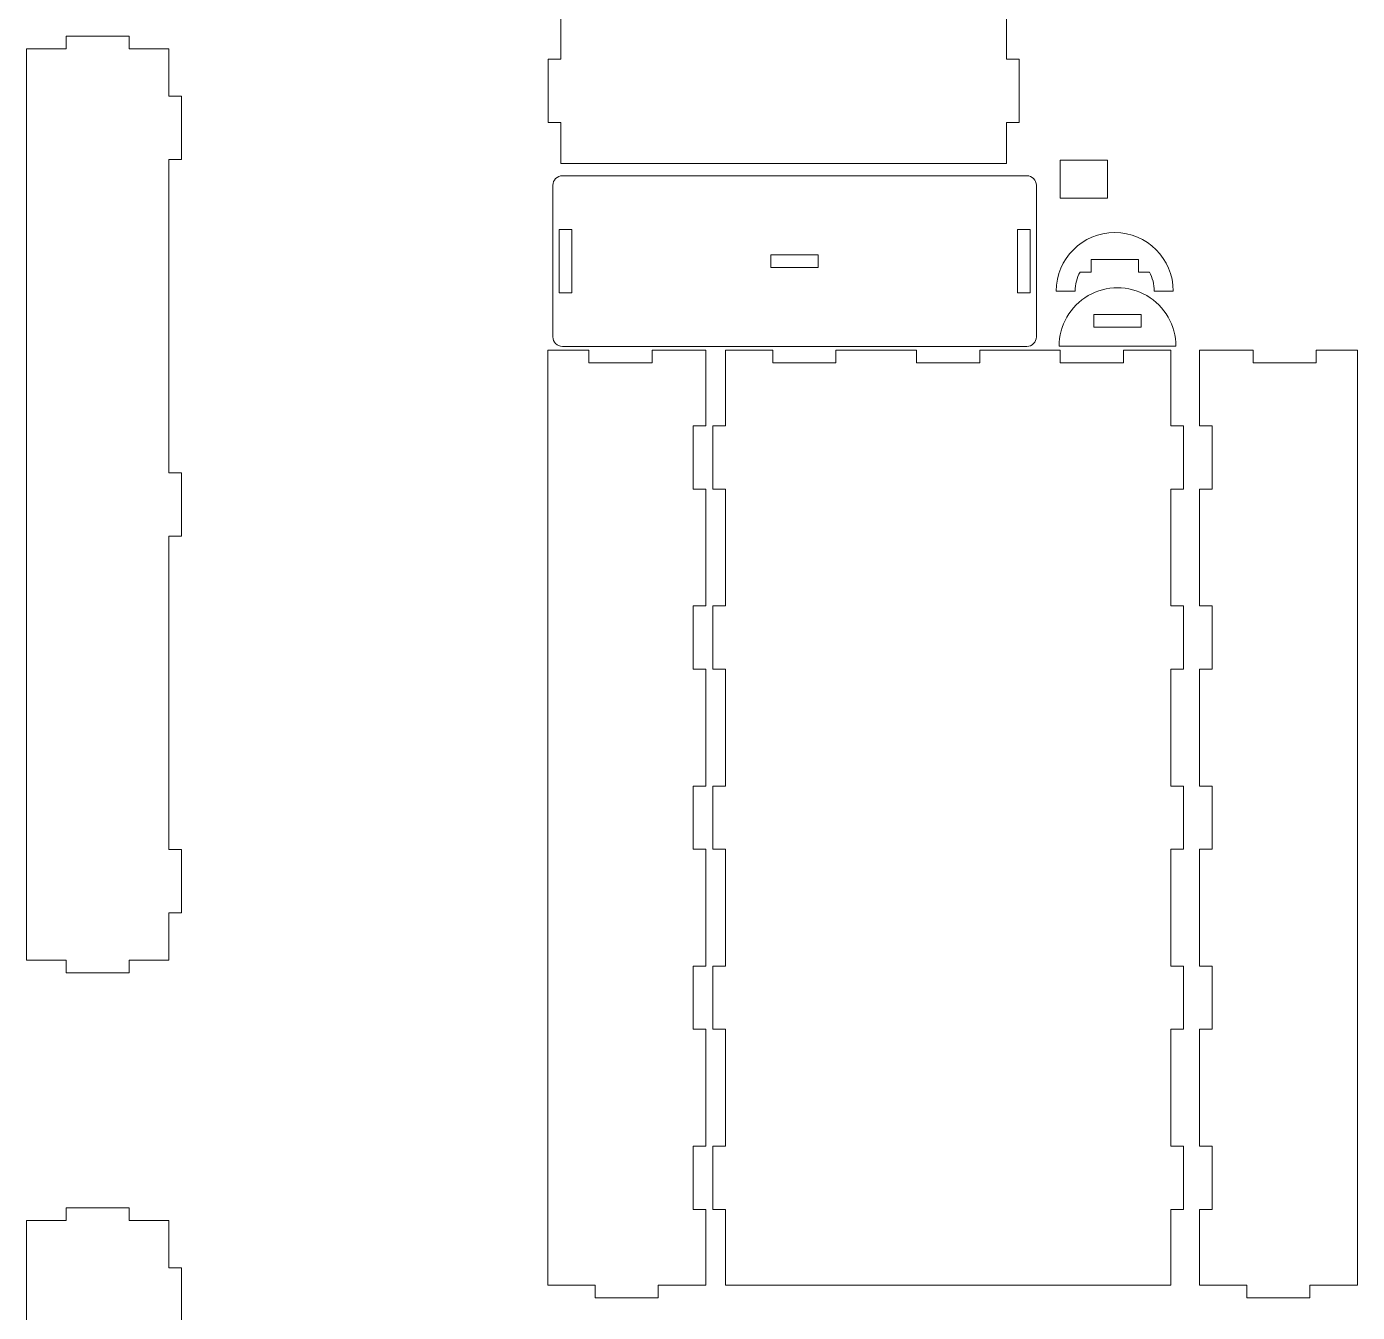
# Model space of a CAD drawing. Header units: millimetres. Extents: x -788 to 788, y -1290 to 1290.
# Drawn here: x 353 to 774.1, y -876.4 to -469.4 of the extents above; entities that cross this region are included whole.
import ezdxf

# ---------------------------------------------------------------- set-up
doc = ezdxf.new("R2010")
doc.units = ezdxf.units.MM
doc.header["$MEASUREMENT"] = 0
doc.layers.add('Camada 1', color=7, linetype='Continuous')

msp = doc.modelspace()

# ---------------------------------------------------------------- linework, layer by layer
at = {"layer": 'Camada 1', "color": 250, "lineweight": 20}
for points, knots in [([(602.5569, -462.7964), (602.5569, -462.7964), (582.5569, -462.7964), (582.5569, -462.7964), (582.5569, -462.7964), (582.5569, -462.7964), (582.5569, -466.7964), (582.5569, -466.7964), (582.5569, -466.7964), (582.5569, -466.7964), (557.0569, -466.7964), (557.0569, -466.7964), (557.0569, -466.7964), (557.0569, -466.7964), (557.0569, -462.7964), (557.0569, -462.7964), (557.0569, -462.7964), (557.0569, -462.7964), (537.0569, -462.7964), (537.0569, -462.7964), (537.0569, -462.7964), (537.0569, -462.7964), (537.0569, -466.7964), (537.0569, -466.7964), (537.0569, -466.7964), (537.0569, -466.7964), (522.0569, -466.7964), (522.0569, -466.7964), (522.0569, -466.7964), (522.0569, -466.7964), (522.0569, -479.7964), (522.0569, -479.7964), (522.0569, -479.7964), (522.0569, -479.7964), (518.0569, -479.7964), (518.0569, -479.7964), (518.0569, -479.7964), (518.0569, -479.7964), (518.0569, -499.7964), (518.0569, -499.7964), (518.0569, -499.7964), (518.0569, -499.7964), (522.0569, -499.7964), (522.0569, -499.7964), (522.0569, -499.7964), (522.0569, -499.7964), (522.0569, -512.7964), (522.0569, -512.7964), (522.0569, -512.7964), (522.0569, -512.7964), (663.0569, -512.7964), (663.0569, -512.7964), (663.0569, -512.7964), (663.0569, -512.7964), (663.0569, -499.7964), (663.0569, -499.7964), (663.0569, -499.7964), (663.0569, -499.7964), (667.0569, -499.7964), (667.0569, -499.7964), (667.0569, -499.7964), (667.0569, -499.7964), (667.0569, -479.7964), (667.0569, -479.7964), (667.0569, -479.7964), (667.0569, -479.7964), (663.0569, -479.7964), (663.0569, -479.7964), (663.0569, -479.7964), (663.0569, -479.7964), (663.0569, -466.7964), (663.0569, -466.7964), (663.0569, -466.7964), (663.0569, -466.7964), (648.0569, -466.7964), (648.0569, -466.7964), (648.0569, -466.7964), (648.0569, -466.7964), (648.0569, -462.7964), (648.0569, -462.7964), (648.0569, -462.7964), (648.0569, -462.7964), (628.0569, -462.7964), (628.0569, -462.7964), (628.0569, -462.7964), (628.0569, -462.7964), (628.0569, -466.7964), (628.0569, -466.7964), (628.0569, -466.7964), (628.0569, -466.7964), (602.5569, -466.7964), (602.5569, -466.7964), (602.5569, -466.7964), (602.5569, -466.7964), (602.5569, -462.7964), (602.5569, -462.7964)], [0, 0, 0, 0, 0.04, 0.04, 0.04, 0.04, 0.08, 0.08, 0.08, 0.08, 0.12, 0.12, 0.12, 0.12, 0.16, 0.16, 0.16, 0.16, 0.2, 0.2, 0.2, 0.2, 0.24, 0.24, 0.24, 0.24, 0.28, 0.28, 0.28, 0.28, 0.32, 0.32, 0.32, 0.32, 0.36, 0.36, 0.36, 0.36, 0.4, 0.4, 0.4, 0.4, 0.44, 0.44, 0.44, 0.44, 0.48, 0.48, 0.48, 0.48, 0.52, 0.52, 0.52, 0.52, 0.56, 0.56, 0.56, 0.56, 0.6, 0.6, 0.6, 0.6, 0.64, 0.64, 0.64, 0.64, 0.68, 0.68, 0.68, 0.68, 0.72, 0.72, 0.72, 0.72, 0.76, 0.76, 0.76, 0.76, 0.8, 0.8, 0.8, 0.8, 0.84, 0.84, 0.84, 0.84, 0.88, 0.88, 0.88, 0.88, 0.92, 0.92, 0.92, 0.92, 1, 1, 1, 1]), ([(353.0156, -764.9733), (353.0156, -764.9733), (353.0156, -476.4733), (353.0156, -476.4733), (353.0156, -476.4733), (353.0156, -476.4733), (365.5156, -476.4733), (365.5156, -476.4733), (365.5156, -476.4733), (365.5156, -476.4733), (365.5156, -472.4733), (365.5156, -472.4733), (365.5156, -472.4733), (365.5156, -472.4733), (385.5156, -472.4733), (385.5156, -472.4733), (385.5156, -472.4733), (385.5156, -472.4733), (385.5156, -476.4733), (385.5156, -476.4733), (385.5156, -476.4733), (385.5156, -476.4733), (398.0156, -476.4733), (398.0156, -476.4733), (398.0156, -476.4733), (398.0156, -476.4733), (398.0156, -491.4733), (398.0156, -491.4733), (398.0156, -491.4733), (398.0156, -491.4733), (402.0156, -491.4733), (402.0156, -491.4733), (402.0156, -491.4733), (402.0156, -491.4733), (402.0156, -511.4733), (402.0156, -511.4733), (402.0156, -511.4733), (402.0156, -511.4733), (398.0156, -511.4733), (398.0156, -511.4733), (398.0156, -511.4733), (398.0156, -511.4733), (398.0156, -610.7233), (398.0156, -610.7233), (398.0156, -610.7233), (398.0156, -610.7233), (402.0156, -610.7233), (402.0156, -610.7233), (402.0156, -610.7233), (402.0156, -610.7233), (402.0156, -630.7233), (402.0156, -630.7233), (402.0156, -630.7233), (402.0156, -630.7233), (398.0156, -630.7233), (398.0156, -630.7233), (398.0156, -630.7233), (398.0156, -630.7233), (398.0156, -729.9733), (398.0156, -729.9733), (398.0156, -729.9733), (398.0156, -729.9733), (402.0156, -729.9733), (402.0156, -729.9733), (402.0156, -729.9733), (402.0156, -729.9733), (402.0156, -749.9733), (402.0156, -749.9733), (402.0156, -749.9733), (402.0156, -749.9733), (398.0156, -749.9733), (398.0156, -749.9733), (398.0156, -749.9733), (398.0156, -749.9733), (398.0156, -764.9733), (398.0156, -764.9733), (398.0156, -764.9733), (398.0156, -764.9733), (385.5156, -764.9733), (385.5156, -764.9733), (385.5156, -764.9733), (385.5156, -764.9733), (385.5156, -768.9733), (385.5156, -768.9733), (385.5156, -768.9733), (385.5156, -768.9733), (365.5156, -768.9733), (365.5156, -768.9733), (365.5156, -768.9733), (365.5156, -768.9733), (365.5156, -764.9733), (365.5156, -764.9733), (365.5156, -764.9733), (365.5156, -764.9733), (353.0156, -764.9733), (353.0156, -764.9733)], [0, 0, 0, 0, 0.04, 0.04, 0.04, 0.04, 0.08, 0.08, 0.08, 0.08, 0.12, 0.12, 0.12, 0.12, 0.16, 0.16, 0.16, 0.16, 0.2, 0.2, 0.2, 0.2, 0.24, 0.24, 0.24, 0.24, 0.28, 0.28, 0.28, 0.28, 0.32, 0.32, 0.32, 0.32, 0.36, 0.36, 0.36, 0.36, 0.4, 0.4, 0.4, 0.4, 0.44, 0.44, 0.44, 0.44, 0.48, 0.48, 0.48, 0.48, 0.52, 0.52, 0.52, 0.52, 0.56, 0.56, 0.56, 0.56, 0.6, 0.6, 0.6, 0.6, 0.64, 0.64, 0.64, 0.64, 0.68, 0.68, 0.68, 0.68, 0.72, 0.72, 0.72, 0.72, 0.76, 0.76, 0.76, 0.76, 0.8, 0.8, 0.8, 0.8, 0.84, 0.84, 0.84, 0.84, 0.88, 0.88, 0.88, 0.88, 0.92, 0.92, 0.92, 0.92, 1, 1, 1, 1]), ([(695.0238, -523.7546), (695.0238, -523.7546), (695.0238, -511.7546), (695.0238, -511.7546), (695.0238, -511.7546), (695.0238, -511.7546), (680.0238, -511.7546), (680.0238, -511.7546), (680.0238, -511.7546), (680.0238, -511.7546), (680.0238, -523.7546), (680.0238, -523.7546), (680.0238, -523.7546), (680.0238, -523.7546), (695.0238, -523.7546), (695.0238, -523.7546)], [0, 0, 0, 0, 0.2, 0.2, 0.2, 0.2, 0.4, 0.4, 0.4, 0.4, 0.6, 0.6, 0.6, 0.6, 1, 1, 1, 1]), ([(669.5439, -516.6703), (669.5439, -516.6703), (522.5439, -516.6703), (522.5439, -516.6703), (522.5439, -516.6703), (521.7483, -516.6703), (520.9852, -516.9864), (520.4226, -517.549), (520.4226, -517.549), (519.86, -518.1116), (519.5439, -518.8747), (519.5439, -519.6703), (519.5439, -519.6703), (519.5439, -519.6703), (519.5439, -567.6703), (519.5439, -567.6703), (519.5439, -567.6703), (519.5439, -569.3271), (520.887, -570.6703), (522.5439, -570.6703), (522.5439, -570.6703), (522.5439, -570.6703), (669.5439, -570.6703), (669.5439, -570.6703), (669.5439, -570.6703), (670.3395, -570.6703), (671.1026, -570.3542), (671.6652, -569.7916), (671.6652, -569.7916), (672.2278, -569.229), (672.5439, -568.4659), (672.5439, -567.6703), (672.5439, -567.6703), (672.5439, -567.6703), (672.5439, -519.6703), (672.5439, -519.6703), (672.5439, -519.6703), (672.5439, -518.8747), (672.2278, -518.1116), (671.6652, -517.549), (671.6652, -517.549), (671.1026, -516.9864), (670.3395, -516.6703), (669.5439, -516.6703)], [0, 0, 0, 0, 0.08333333, 0.08333333, 0.08333333, 0.08333333, 0.16666667, 0.16666667, 0.16666667, 0.16666667, 0.25, 0.25, 0.25, 0.25, 0.33333333, 0.33333333, 0.33333333, 0.33333333, 0.41666667, 0.41666667, 0.41666667, 0.41666667, 0.5, 0.5, 0.5, 0.5, 0.58333333, 0.58333333, 0.58333333, 0.58333333, 0.66666667, 0.66666667, 0.66666667, 0.66666667, 0.75, 0.75, 0.75, 0.75, 0.83333333, 0.83333333, 0.83333333, 0.83333333, 1, 1, 1, 1]), ([(525.5439, -533.6703), (525.5439, -533.6703), (525.5439, -553.6703), (525.5439, -553.6703), (525.5439, -553.6703), (525.5439, -553.6703), (521.5439, -553.6703), (521.5439, -553.6703), (521.5439, -553.6703), (521.5439, -553.6703), (521.5439, -533.6703), (521.5439, -533.6703), (521.5439, -533.6703), (521.5439, -533.6703), (525.5439, -533.6703), (525.5439, -533.6703)], [0, 0, 0, 0, 0.2, 0.2, 0.2, 0.2, 0.4, 0.4, 0.4, 0.4, 0.6, 0.6, 0.6, 0.6, 1, 1, 1, 1]), ([(666.5439, -553.6703), (666.5439, -553.6703), (666.5439, -533.6703), (666.5439, -533.6703), (666.5439, -533.6703), (666.5439, -533.6703), (670.5439, -533.6703), (670.5439, -533.6703), (670.5439, -533.6703), (670.5439, -533.6703), (670.5439, -553.6703), (670.5439, -553.6703), (670.5439, -553.6703), (670.5439, -553.6703), (666.5439, -553.6703), (666.5439, -553.6703)], [0, 0, 0, 0, 0.2, 0.2, 0.2, 0.2, 0.4, 0.4, 0.4, 0.4, 0.6, 0.6, 0.6, 0.6, 1, 1, 1, 1]), ([(715.8393, -553.1498), (715.8393, -542.9326), (707.5566, -534.6499), (697.3393, -534.6499), (697.3393, -534.6499), (687.1222, -534.6499), (678.8395, -542.9325), (678.8394, -553.1498), (678.8394, -553.1498), (678.8394, -553.1498), (684.8394, -553.1498), (684.8394, -553.1498), (684.8394, -553.1498), (684.8394, -551.0528), (685.367, -548.9895), (686.3735, -547.1498), (686.3735, -547.1498), (686.3735, -547.1498), (689.8394, -547.1498), (689.8394, -547.1498), (689.8394, -547.1498), (689.8394, -547.1498), (689.8394, -543.1498), (689.8394, -543.1498), (689.8394, -543.1498), (689.8394, -543.1498), (704.8393, -543.1498), (704.8393, -543.1498), (704.8393, -543.1498), (704.8393, -543.1498), (704.8393, -547.1498), (704.8393, -547.1498), (704.8393, -547.1498), (704.8393, -547.1498), (708.3052, -547.1498), (708.3052, -547.1498), (708.3052, -547.1498), (709.3117, -548.9895), (709.8393, -551.0528), (709.8393, -553.1498), (709.8393, -553.1498), (709.8393, -553.1498), (715.8393, -553.1498), (715.8393, -553.1498)], [0, 0, 0, 0, 0.08333333, 0.08333333, 0.08333333, 0.08333333, 0.16666667, 0.16666667, 0.16666667, 0.16666667, 0.25, 0.25, 0.25, 0.25, 0.33333333, 0.33333333, 0.33333333, 0.33333333, 0.41666667, 0.41666667, 0.41666667, 0.41666667, 0.5, 0.5, 0.5, 0.5, 0.58333333, 0.58333333, 0.58333333, 0.58333333, 0.66666667, 0.66666667, 0.66666667, 0.66666667, 0.75, 0.75, 0.75, 0.75, 0.83333333, 0.83333333, 0.83333333, 0.83333333, 1, 1, 1, 1]), ([(588.5439, -541.6703), (588.5439, -541.6703), (603.5439, -541.6703), (603.5439, -541.6703), (603.5439, -541.6703), (603.5439, -541.6703), (603.5439, -545.6703), (603.5439, -545.6703), (603.5439, -545.6703), (603.5439, -545.6703), (588.5439, -545.6703), (588.5439, -545.6703), (588.5439, -545.6703), (588.5439, -545.6703), (588.5439, -541.6703), (588.5439, -541.6703)], [0, 0, 0, 0, 0.2, 0.2, 0.2, 0.2, 0.4, 0.4, 0.4, 0.4, 0.6, 0.6, 0.6, 0.6, 1, 1, 1, 1]), ([(707.4598, -554.5993), (713.1837, -557.904), (716.7098, -564.0114), (716.7098, -570.6207), (716.7098, -570.6207), (716.7098, -570.6207), (679.7099, -570.6207), (679.7099, -570.6207), (679.7099, -570.6207), (679.7099, -564.0114), (683.236, -557.904), (688.9599, -554.5993), (688.9599, -554.5993), (694.6837, -551.2946), (701.7359, -551.2946), (707.4598, -554.5993)], [0, 0, 0, 0, 0.2, 0.2, 0.2, 0.2, 0.4, 0.4, 0.4, 0.4, 0.6, 0.6, 0.6, 0.6, 1, 1, 1, 1]), ([(705.7098, -564.6208), (705.7098, -564.6208), (705.7098, -560.6208), (705.7098, -560.6208), (705.7098, -560.6208), (705.7098, -560.6208), (690.7099, -560.6208), (690.7099, -560.6208), (690.7099, -560.6208), (690.7099, -560.6208), (690.7099, -564.6208), (690.7099, -564.6208), (690.7099, -564.6208), (690.7099, -564.6208), (705.7098, -564.6208), (705.7098, -564.6208)], [0, 0, 0, 0, 0.2, 0.2, 0.2, 0.2, 0.4, 0.4, 0.4, 0.4, 0.6, 0.6, 0.6, 0.6, 1, 1, 1, 1]), ([(563.9122, -823.8401), (563.9122, -823.8401), (563.9122, -843.8401), (563.9122, -843.8401), (563.9122, -843.8401), (563.9122, -843.8401), (567.9122, -843.8401), (567.9122, -843.8401), (567.9122, -843.8401), (567.9122, -843.8401), (567.9122, -867.8401), (567.9122, -867.8401), (567.9122, -867.8401), (567.9122, -867.8401), (552.9122, -867.8401), (552.9122, -867.8401), (552.9122, -867.8401), (552.9122, -867.8401), (552.9122, -871.8401), (552.9122, -871.8401), (552.9122, -871.8401), (552.9122, -871.8401), (532.9122, -871.8401), (532.9122, -871.8401), (532.9122, -871.8401), (532.9122, -871.8401), (532.9122, -867.8401), (532.9122, -867.8401), (532.9122, -867.8401), (532.9122, -867.8401), (517.9122, -867.8401), (517.9122, -867.8401), (517.9122, -867.8401), (517.9122, -867.8401), (517.9122, -571.8401), (517.9122, -571.8401), (517.9122, -571.8401), (517.9122, -571.8401), (530.9122, -571.8401), (530.9122, -571.8401), (530.9122, -571.8401), (530.9122, -571.8401), (530.9122, -575.8401), (530.9122, -575.8401), (530.9122, -575.8401), (530.9122, -575.8401), (550.9122, -575.8401), (550.9122, -575.8401), (550.9122, -575.8401), (550.9122, -575.8401), (550.9122, -571.8401), (550.9122, -571.8401), (550.9122, -571.8401), (550.9122, -571.8401), (567.9122, -571.8401), (567.9122, -571.8401), (567.9122, -571.8401), (567.9122, -571.8401), (567.9122, -595.8401), (567.9122, -595.8401), (567.9122, -595.8401), (567.9122, -595.8401), (563.9122, -595.8401), (563.9122, -595.8401), (563.9122, -595.8401), (563.9122, -595.8401), (563.9122, -615.8401), (563.9122, -615.8401), (563.9122, -615.8401), (563.9122, -615.8401), (567.9122, -615.8401), (567.9122, -615.8401), (567.9122, -615.8401), (567.9122, -615.8401), (567.9122, -652.8401), (567.9122, -652.8401), (567.9122, -652.8401), (567.9122, -652.8401), (563.9122, -652.8401), (563.9122, -652.8401), (563.9122, -652.8401), (563.9122, -652.8401), (563.9122, -672.8401), (563.9122, -672.8401), (563.9122, -672.8401), (563.9122, -672.8401), (567.9122, -672.8401), (567.9122, -672.8401), (567.9122, -672.8401), (567.9122, -672.8401), (567.9122, -709.8401), (567.9122, -709.8401), (567.9122, -709.8401), (567.9122, -709.8401), (563.9122, -709.8401), (563.9122, -709.8401), (563.9122, -709.8401), (563.9122, -709.8401), (563.9122, -729.8401), (563.9122, -729.8401), (563.9122, -729.8401), (563.9122, -729.8401), (567.9122, -729.8401), (567.9122, -729.8401), (567.9122, -729.8401), (567.9122, -729.8401), (567.9122, -766.8401), (567.9122, -766.8401), (567.9122, -766.8401), (567.9122, -766.8401), (563.9122, -766.8401), (563.9122, -766.8401), (563.9122, -766.8401), (563.9122, -766.8401), (563.9122, -786.8401), (563.9122, -786.8401), (563.9122, -786.8401), (563.9122, -786.8401), (567.9122, -786.8401), (567.9122, -786.8401), (567.9122, -786.8401), (567.9122, -786.8401), (567.9122, -823.8401), (567.9122, -823.8401), (567.9122, -823.8401), (567.9122, -823.8401), (563.9122, -823.8401), (563.9122, -823.8401)], [0, 0, 0, 0, 0.03030303, 0.03030303, 0.03030303, 0.03030303, 0.06060606, 0.06060606, 0.06060606, 0.06060606, 0.09090909, 0.09090909, 0.09090909, 0.09090909, 0.12121212, 0.12121212, 0.12121212, 0.12121212, 0.15151515, 0.15151515, 0.15151515, 0.15151515, 0.18181818, 0.18181818, 0.18181818, 0.18181818, 0.21212121, 0.21212121, 0.21212121, 0.21212121, 0.24242424, 0.24242424, 0.24242424, 0.24242424, 0.27272727, 0.27272727, 0.27272727, 0.27272727, 0.3030303, 0.3030303, 0.3030303, 0.3030303, 0.33333333, 0.33333333, 0.33333333, 0.33333333, 0.36363636, 0.36363636, 0.36363636, 0.36363636, 0.39393939, 0.39393939, 0.39393939, 0.39393939, 0.42424242, 0.42424242, 0.42424242, 0.42424242, 0.45454545, 0.45454545, 0.45454545, 0.45454545, 0.48484848, 0.48484848, 0.48484848, 0.48484848, 0.51515152, 0.51515152, 0.51515152, 0.51515152, 0.54545455, 0.54545455, 0.54545455, 0.54545455, 0.57575758, 0.57575758, 0.57575758, 0.57575758, 0.60606061, 0.60606061, 0.60606061, 0.60606061, 0.63636364, 0.63636364, 0.63636364, 0.63636364, 0.66666667, 0.66666667, 0.66666667, 0.66666667, 0.6969697, 0.6969697, 0.6969697, 0.6969697, 0.72727273, 0.72727273, 0.72727273, 0.72727273, 0.75757576, 0.75757576, 0.75757576, 0.75757576, 0.78787879, 0.78787879, 0.78787879, 0.78787879, 0.81818182, 0.81818182, 0.81818182, 0.81818182, 0.84848485, 0.84848485, 0.84848485, 0.84848485, 0.87878788, 0.87878788, 0.87878788, 0.87878788, 0.90909091, 0.90909091, 0.90909091, 0.90909091, 0.93939394, 0.93939394, 0.93939394, 0.93939394, 1, 1, 1, 1]), ([(574.1223, -786.8404), (574.1223, -786.8404), (574.1223, -823.8404), (574.1223, -823.8404), (574.1223, -823.8404), (574.1223, -823.8404), (570.1223, -823.8404), (570.1223, -823.8404), (570.1223, -823.8404), (570.1223, -823.8404), (570.1223, -843.8404), (570.1223, -843.8404), (570.1223, -843.8404), (570.1223, -843.8404), (574.1223, -843.8404), (574.1223, -843.8404), (574.1223, -843.8404), (574.1223, -843.8404), (574.1223, -867.8404), (574.1223, -867.8404), (574.1223, -867.8404), (574.1223, -867.8404), (715.1223, -867.8404), (715.1223, -867.8404), (715.1223, -867.8404), (715.1223, -867.8404), (715.1223, -843.8404), (715.1223, -843.8404), (715.1223, -843.8404), (715.1223, -843.8404), (719.1223, -843.8404), (719.1223, -843.8404), (719.1223, -843.8404), (719.1223, -843.8404), (719.1223, -823.8404), (719.1223, -823.8404), (719.1223, -823.8404), (719.1223, -823.8404), (715.1223, -823.8404), (715.1223, -823.8404), (715.1223, -823.8404), (715.1223, -823.8404), (715.1223, -786.8404), (715.1223, -786.8404), (715.1223, -786.8404), (715.1223, -786.8404), (719.1223, -786.8404), (719.1223, -786.8404), (719.1223, -786.8404), (719.1223, -786.8404), (719.1223, -766.8404), (719.1223, -766.8404), (719.1223, -766.8404), (719.1223, -766.8404), (715.1223, -766.8404), (715.1223, -766.8404), (715.1223, -766.8404), (715.1223, -766.8404), (715.1223, -729.8404), (715.1223, -729.8404), (715.1223, -729.8404), (715.1223, -729.8404), (719.1223, -729.8404), (719.1223, -729.8404), (719.1223, -729.8404), (719.1223, -729.8404), (719.1223, -709.8404), (719.1223, -709.8404), (719.1223, -709.8404), (719.1223, -709.8404), (715.1223, -709.8404), (715.1223, -709.8404), (715.1223, -709.8404), (715.1223, -709.8404), (715.1223, -672.8404), (715.1223, -672.8404), (715.1223, -672.8404), (715.1223, -672.8404), (719.1223, -672.8404), (719.1223, -672.8404), (719.1223, -672.8404), (719.1223, -672.8404), (719.1223, -652.8404), (719.1223, -652.8404), (719.1223, -652.8404), (719.1223, -652.8404), (715.1223, -652.8404), (715.1223, -652.8404), (715.1223, -652.8404), (715.1223, -652.8404), (715.1223, -615.8404), (715.1223, -615.8404), (715.1223, -615.8404), (715.1223, -615.8404), (719.1223, -615.8404), (719.1223, -615.8404), (719.1223, -615.8404), (719.1223, -615.8404), (719.1223, -595.8404), (719.1223, -595.8404), (719.1223, -595.8404), (719.1223, -595.8404), (715.1223, -595.8404), (715.1223, -595.8404), (715.1223, -595.8404), (715.1223, -595.8404), (715.1223, -571.8404), (715.1223, -571.8404), (715.1223, -571.8404), (715.1223, -571.8404), (700.1223, -571.8404), (700.1223, -571.8404), (700.1223, -571.8404), (700.1223, -571.8404), (700.1223, -575.8404), (700.1223, -575.8404), (700.1223, -575.8404), (700.1223, -575.8404), (680.1223, -575.8404), (680.1223, -575.8404), (680.1223, -575.8404), (680.1223, -575.8404), (680.1223, -571.8404), (680.1223, -571.8404), (680.1223, -571.8404), (680.1223, -571.8404), (654.6223, -571.8404), (654.6223, -571.8404), (654.6223, -571.8404), (654.6223, -571.8404), (654.6223, -575.8404), (654.6223, -575.8404), (654.6223, -575.8404), (654.6223, -575.8404), (634.6223, -575.8404), (634.6223, -575.8404), (634.6223, -575.8404), (634.6223, -575.8404), (634.6223, -571.8404), (634.6223, -571.8404), (634.6223, -571.8404), (634.6223, -571.8404), (609.1223, -571.8404), (609.1223, -571.8404), (609.1223, -571.8404), (609.1223, -571.8404), (609.1223, -575.8404), (609.1223, -575.8404), (609.1223, -575.8404), (609.1223, -575.8404), (589.1223, -575.8404), (589.1223, -575.8404), (589.1223, -575.8404), (589.1223, -575.8404), (589.1223, -571.8404), (589.1223, -571.8404), (589.1223, -571.8404), (589.1223, -571.8404), (574.1223, -571.8404), (574.1223, -571.8404), (574.1223, -571.8404), (574.1223, -571.8404), (574.1223, -595.8404), (574.1223, -595.8404), (574.1223, -595.8404), (574.1223, -595.8404), (570.1223, -595.8404), (570.1223, -595.8404), (570.1223, -595.8404), (570.1223, -595.8404), (570.1223, -615.8404), (570.1223, -615.8404), (570.1223, -615.8404), (570.1223, -615.8404), (574.1223, -615.8404), (574.1223, -615.8404), (574.1223, -615.8404), (574.1223, -615.8404), (574.1223, -652.8404), (574.1223, -652.8404), (574.1223, -652.8404), (574.1223, -652.8404), (570.1223, -652.8404), (570.1223, -652.8404), (570.1223, -652.8404), (570.1223, -652.8404), (570.1223, -672.8404), (570.1223, -672.8404), (570.1223, -672.8404), (570.1223, -672.8404), (574.1223, -672.8404), (574.1223, -672.8404), (574.1223, -672.8404), (574.1223, -672.8404), (574.1223, -709.8404), (574.1223, -709.8404), (574.1223, -709.8404), (574.1223, -709.8404), (570.1223, -709.8404), (570.1223, -709.8404), (570.1223, -709.8404), (570.1223, -709.8404), (570.1223, -729.8404), (570.1223, -729.8404), (570.1223, -729.8404), (570.1223, -729.8404), (574.1223, -729.8404), (574.1223, -729.8404), (574.1223, -729.8404), (574.1223, -729.8404), (574.1223, -766.8404), (574.1223, -766.8404), (574.1223, -766.8404), (574.1223, -766.8404), (570.1223, -766.8404), (570.1223, -766.8404), (570.1223, -766.8404), (570.1223, -766.8404), (570.1223, -786.8404), (570.1223, -786.8404), (570.1223, -786.8404), (570.1223, -786.8404), (574.1223, -786.8404), (574.1223, -786.8404)], [0, 0, 0, 0, 0.01754386, 0.01754386, 0.01754386, 0.01754386, 0.03508772, 0.03508772, 0.03508772, 0.03508772, 0.05263158, 0.05263158, 0.05263158, 0.05263158, 0.07017544, 0.07017544, 0.07017544, 0.07017544, 0.0877193, 0.0877193, 0.0877193, 0.0877193, 0.10526316, 0.10526316, 0.10526316, 0.10526316, 0.12280702, 0.12280702, 0.12280702, 0.12280702, 0.14035088, 0.14035088, 0.14035088, 0.14035088, 0.15789474, 0.15789474, 0.15789474, 0.15789474, 0.1754386, 0.1754386, 0.1754386, 0.1754386, 0.19298246, 0.19298246, 0.19298246, 0.19298246, 0.21052632, 0.21052632, 0.21052632, 0.21052632, 0.22807018, 0.22807018, 0.22807018, 0.22807018, 0.24561404, 0.24561404, 0.24561404, 0.24561404, 0.26315789, 0.26315789, 0.26315789, 0.26315789, 0.28070175, 0.28070175, 0.28070175, 0.28070175, 0.29824561, 0.29824561, 0.29824561, 0.29824561, 0.31578947, 0.31578947, 0.31578947, 0.31578947, 0.33333333, 0.33333333, 0.33333333, 0.33333333, 0.35087719, 0.35087719, 0.35087719, 0.35087719, 0.36842105, 0.36842105, 0.36842105, 0.36842105, 0.38596491, 0.38596491, 0.38596491, 0.38596491, 0.40350877, 0.40350877, 0.40350877, 0.40350877, 0.42105263, 0.42105263, 0.42105263, 0.42105263, 0.43859649, 0.43859649, 0.43859649, 0.43859649, 0.45614035, 0.45614035, 0.45614035, 0.45614035, 0.47368421, 0.47368421, 0.47368421, 0.47368421, 0.49122807, 0.49122807, 0.49122807, 0.49122807, 0.50877193, 0.50877193, 0.50877193, 0.50877193, 0.52631579, 0.52631579, 0.52631579, 0.52631579, 0.54385965, 0.54385965, 0.54385965, 0.54385965, 0.56140351, 0.56140351, 0.56140351, 0.56140351, 0.57894737, 0.57894737, 0.57894737, 0.57894737, 0.59649123, 0.59649123, 0.59649123, 0.59649123, 0.61403509, 0.61403509, 0.61403509, 0.61403509, 0.63157895, 0.63157895, 0.63157895, 0.63157895, 0.64912281, 0.64912281, 0.64912281, 0.64912281, 0.66666667, 0.66666667, 0.66666667, 0.66666667, 0.68421053, 0.68421053, 0.68421053, 0.68421053, 0.70175439, 0.70175439, 0.70175439, 0.70175439, 0.71929825, 0.71929825, 0.71929825, 0.71929825, 0.73684211, 0.73684211, 0.73684211, 0.73684211, 0.75438596, 0.75438596, 0.75438596, 0.75438596, 0.77192982, 0.77192982, 0.77192982, 0.77192982, 0.78947368, 0.78947368, 0.78947368, 0.78947368, 0.80701754, 0.80701754, 0.80701754, 0.80701754, 0.8245614, 0.8245614, 0.8245614, 0.8245614, 0.84210526, 0.84210526, 0.84210526, 0.84210526, 0.85964912, 0.85964912, 0.85964912, 0.85964912, 0.87719298, 0.87719298, 0.87719298, 0.87719298, 0.89473684, 0.89473684, 0.89473684, 0.89473684, 0.9122807, 0.9122807, 0.9122807, 0.9122807, 0.92982456, 0.92982456, 0.92982456, 0.92982456, 0.94736842, 0.94736842, 0.94736842, 0.94736842, 0.96491228, 0.96491228, 0.96491228, 0.96491228, 1, 1, 1, 1]), ([(728.1223, -823.8401), (728.1223, -823.8401), (728.1223, -843.8401), (728.1223, -843.8401), (728.1223, -843.8401), (728.1223, -843.8401), (724.1223, -843.8401), (724.1223, -843.8401), (724.1223, -843.8401), (724.1223, -843.8401), (724.1223, -867.8401), (724.1223, -867.8401), (724.1223, -867.8401), (724.1223, -867.8401), (739.1223, -867.8401), (739.1223, -867.8401), (739.1223, -867.8401), (739.1223, -867.8401), (739.1223, -871.8401), (739.1223, -871.8401), (739.1223, -871.8401), (739.1223, -871.8401), (759.1223, -871.8401), (759.1223, -871.8401), (759.1223, -871.8401), (759.1223, -871.8401), (759.1223, -867.8401), (759.1223, -867.8401), (759.1223, -867.8401), (759.1223, -867.8401), (774.1223, -867.8401), (774.1223, -867.8401), (774.1223, -867.8401), (774.1223, -867.8401), (774.1223, -571.8401), (774.1223, -571.8401), (774.1223, -571.8401), (774.1223, -571.8401), (761.1223, -571.8401), (761.1223, -571.8401), (761.1223, -571.8401), (761.1223, -571.8401), (761.1223, -575.8401), (761.1223, -575.8401), (761.1223, -575.8401), (761.1223, -575.8401), (741.1223, -575.8401), (741.1223, -575.8401), (741.1223, -575.8401), (741.1223, -575.8401), (741.1223, -571.8401), (741.1223, -571.8401), (741.1223, -571.8401), (741.1223, -571.8401), (724.1223, -571.8401), (724.1223, -571.8401), (724.1223, -571.8401), (724.1223, -571.8401), (724.1223, -595.8401), (724.1223, -595.8401), (724.1223, -595.8401), (724.1223, -595.8401), (728.1223, -595.8401), (728.1223, -595.8401), (728.1223, -595.8401), (728.1223, -595.8401), (728.1223, -615.8401), (728.1223, -615.8401), (728.1223, -615.8401), (728.1223, -615.8401), (724.1223, -615.8401), (724.1223, -615.8401), (724.1223, -615.8401), (724.1223, -615.8401), (724.1223, -652.8401), (724.1223, -652.8401), (724.1223, -652.8401), (724.1223, -652.8401), (728.1223, -652.8401), (728.1223, -652.8401), (728.1223, -652.8401), (728.1223, -652.8401), (728.1223, -672.8401), (728.1223, -672.8401), (728.1223, -672.8401), (728.1223, -672.8401), (724.1223, -672.8401), (724.1223, -672.8401), (724.1223, -672.8401), (724.1223, -672.8401), (724.1223, -709.8401), (724.1223, -709.8401), (724.1223, -709.8401), (724.1223, -709.8401), (728.1223, -709.8401), (728.1223, -709.8401), (728.1223, -709.8401), (728.1223, -709.8401), (728.1223, -729.8401), (728.1223, -729.8401), (728.1223, -729.8401), (728.1223, -729.8401), (724.1223, -729.8401), (724.1223, -729.8401), (724.1223, -729.8401), (724.1223, -729.8401), (724.1223, -766.8401), (724.1223, -766.8401), (724.1223, -766.8401), (724.1223, -766.8401), (728.1223, -766.8401), (728.1223, -766.8401), (728.1223, -766.8401), (728.1223, -766.8401), (728.1223, -786.8401), (728.1223, -786.8401), (728.1223, -786.8401), (728.1223, -786.8401), (724.1223, -786.8401), (724.1223, -786.8401), (724.1223, -786.8401), (724.1223, -786.8401), (724.1223, -823.8401), (724.1223, -823.8401), (724.1223, -823.8401), (724.1223, -823.8401), (728.1223, -823.8401), (728.1223, -823.8401)], [0, 0, 0, 0, 0.03030303, 0.03030303, 0.03030303, 0.03030303, 0.06060606, 0.06060606, 0.06060606, 0.06060606, 0.09090909, 0.09090909, 0.09090909, 0.09090909, 0.12121212, 0.12121212, 0.12121212, 0.12121212, 0.15151515, 0.15151515, 0.15151515, 0.15151515, 0.18181818, 0.18181818, 0.18181818, 0.18181818, 0.21212121, 0.21212121, 0.21212121, 0.21212121, 0.24242424, 0.24242424, 0.24242424, 0.24242424, 0.27272727, 0.27272727, 0.27272727, 0.27272727, 0.3030303, 0.3030303, 0.3030303, 0.3030303, 0.33333333, 0.33333333, 0.33333333, 0.33333333, 0.36363636, 0.36363636, 0.36363636, 0.36363636, 0.39393939, 0.39393939, 0.39393939, 0.39393939, 0.42424242, 0.42424242, 0.42424242, 0.42424242, 0.45454545, 0.45454545, 0.45454545, 0.45454545, 0.48484848, 0.48484848, 0.48484848, 0.48484848, 0.51515152, 0.51515152, 0.51515152, 0.51515152, 0.54545455, 0.54545455, 0.54545455, 0.54545455, 0.57575758, 0.57575758, 0.57575758, 0.57575758, 0.60606061, 0.60606061, 0.60606061, 0.60606061, 0.63636364, 0.63636364, 0.63636364, 0.63636364, 0.66666667, 0.66666667, 0.66666667, 0.66666667, 0.6969697, 0.6969697, 0.6969697, 0.6969697, 0.72727273, 0.72727273, 0.72727273, 0.72727273, 0.75757576, 0.75757576, 0.75757576, 0.75757576, 0.78787879, 0.78787879, 0.78787879, 0.78787879, 0.81818182, 0.81818182, 0.81818182, 0.81818182, 0.84848485, 0.84848485, 0.84848485, 0.84848485, 0.87878788, 0.87878788, 0.87878788, 0.87878788, 0.90909091, 0.90909091, 0.90909091, 0.90909091, 0.93939394, 0.93939394, 0.93939394, 0.93939394, 1, 1, 1, 1]), ([(353.0156, -1135.8134), (353.0156, -1135.8134), (353.0156, -847.3134), (353.0156, -847.3134), (353.0156, -847.3134), (353.0156, -847.3134), (365.5156, -847.3134), (365.5156, -847.3134), (365.5156, -847.3134), (365.5156, -847.3134), (365.5156, -843.3134), (365.5156, -843.3134), (365.5156, -843.3134), (365.5156, -843.3134), (385.5156, -843.3134), (385.5156, -843.3134), (385.5156, -843.3134), (385.5156, -843.3134), (385.5156, -847.3134), (385.5156, -847.3134), (385.5156, -847.3134), (385.5156, -847.3134), (398.0156, -847.3134), (398.0156, -847.3134), (398.0156, -847.3134), (398.0156, -847.3134), (398.0156, -862.3134), (398.0156, -862.3134), (398.0156, -862.3134), (398.0156, -862.3134), (402.0156, -862.3134), (402.0156, -862.3134), (402.0156, -862.3134), (402.0156, -862.3134), (402.0156, -882.3134), (402.0156, -882.3134), (402.0156, -882.3134), (402.0156, -882.3134), (398.0156, -882.3134), (398.0156, -882.3134), (398.0156, -882.3134), (398.0156, -882.3134), (398.0156, -981.5634), (398.0156, -981.5634), (398.0156, -981.5634), (398.0156, -981.5634), (402.0156, -981.5634), (402.0156, -981.5634), (402.0156, -981.5634), (402.0156, -981.5634), (402.0156, -1001.5634), (402.0156, -1001.5634), (402.0156, -1001.5634), (402.0156, -1001.5634), (398.0156, -1001.5634), (398.0156, -1001.5634), (398.0156, -1001.5634), (398.0156, -1001.5634), (398.0156, -1100.8134), (398.0156, -1100.8134), (398.0156, -1100.8134), (398.0156, -1100.8134), (402.0156, -1100.8134), (402.0156, -1100.8134), (402.0156, -1100.8134), (402.0156, -1100.8134), (402.0156, -1120.8134), (402.0156, -1120.8134), (402.0156, -1120.8134), (402.0156, -1120.8134), (398.0156, -1120.8134), (398.0156, -1120.8134), (398.0156, -1120.8134), (398.0156, -1120.8134), (398.0156, -1135.8134), (398.0156, -1135.8134), (398.0156, -1135.8134), (398.0156, -1135.8134), (385.5156, -1135.8134), (385.5156, -1135.8134), (385.5156, -1135.8134), (385.5156, -1135.8134), (385.5156, -1139.8134), (385.5156, -1139.8134), (385.5156, -1139.8134), (385.5156, -1139.8134), (365.5156, -1139.8134), (365.5156, -1139.8134), (365.5156, -1139.8134), (365.5156, -1139.8134), (365.5156, -1135.8134), (365.5156, -1135.8134), (365.5156, -1135.8134), (365.5156, -1135.8134), (353.0156, -1135.8134), (353.0156, -1135.8134)], [0, 0, 0, 0, 0.04, 0.04, 0.04, 0.04, 0.08, 0.08, 0.08, 0.08, 0.12, 0.12, 0.12, 0.12, 0.16, 0.16, 0.16, 0.16, 0.2, 0.2, 0.2, 0.2, 0.24, 0.24, 0.24, 0.24, 0.28, 0.28, 0.28, 0.28, 0.32, 0.32, 0.32, 0.32, 0.36, 0.36, 0.36, 0.36, 0.4, 0.4, 0.4, 0.4, 0.44, 0.44, 0.44, 0.44, 0.48, 0.48, 0.48, 0.48, 0.52, 0.52, 0.52, 0.52, 0.56, 0.56, 0.56, 0.56, 0.6, 0.6, 0.6, 0.6, 0.64, 0.64, 0.64, 0.64, 0.68, 0.68, 0.68, 0.68, 0.72, 0.72, 0.72, 0.72, 0.76, 0.76, 0.76, 0.76, 0.8, 0.8, 0.8, 0.8, 0.84, 0.84, 0.84, 0.84, 0.88, 0.88, 0.88, 0.88, 0.92, 0.92, 0.92, 0.92, 1, 1, 1, 1])]:
    msp.add_open_spline(points, degree=3, knots=knots, dxfattribs=at)

doc.saveas('drawing.dxf')
